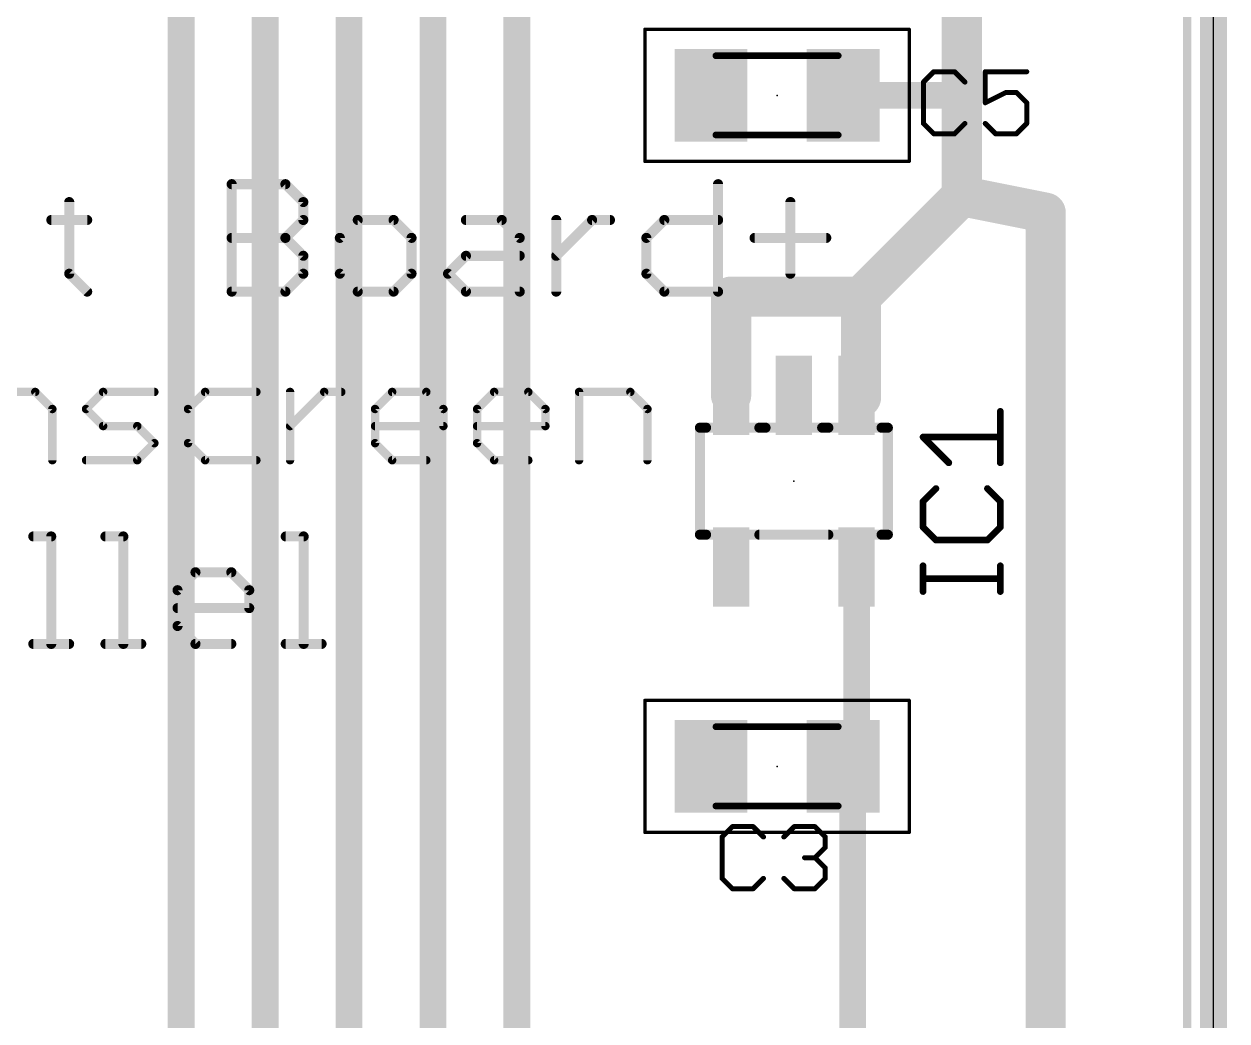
# Model space of a CAD drawing. Extents: x -31.8 to 31.8, y -40.8 to 40.8.
# Drawn here: x 7.4 to 25.6, y 12.15 to 27.24 of the extents above; entities that cross this region are included whole.
import ezdxf

# ---------------------------------------------------------------- set-up
doc = ezdxf.new("R2010")
doc.units = 0
for name, color, linetype in [('1', 12, 'CONTINUOUS'), ('20', 53, 'CONTINUOUS'), ('21', 253, 'CONTINUOUS'), ('22', 253, 'CONTINUOUS'), ('23', 53, 'CONTINUOUS'), ('25', 253, 'CONTINUOUS'), ('39', 12, 'CONTINUOUS'), ('51', 253, 'CONTINUOUS')]:
    doc.layers.add(name, color=color, linetype=linetype)

# ---------------------------------------------------------------- blocks, each defined once
blk = doc.blocks.new('RECT')
blk.add_solid([(-0.5, -0.5), (0.5, -0.5), (-0.5, 0.5), (0.5, 0.5)])

msp = doc.modelspace()

# ---------------------------------------------------------------- linework, layer by layer
at = {"layer": '1'}
for points, const_width in [([(25.4, -40.64), (25.4, 40.64)], 0.4064), ([(21.59, 26.162), (21.59, 38.1)], 0.6096), ([(9.779, 9.0932), (9.779, 35.687)], 0.4064), ([(11.049, 9.0932), (11.049, 35.179)], 0.4064), ([(12.319, 9.0932), (12.319, 33.909)], 0.4064), ([(13.589, 9.0932), (13.589, 32.893)], 0.4064), ([(14.859, 9.0932), (14.859, 31.877)], 0.4064), ([(21.59, 24.638), (21.59, 26.162)], 0.6096), ([(21.59, 26.162), (19.796, 26.162)], 0.4064), ([(21.59, 24.638), (20.066, 23.114)], 0.6096), ([(22.86, 24.384), (21.59, 24.638)], 0.6096), ([(22.86, -8.128), (22.86, 24.384)], 0.6096), ([(18.1, 23.114), (18.1, 21.62)], 0.6096), ([(20.066, 23.114), (18.1, 23.114)], 0.6096), ([(20.066, 23.114), (20.066, 21.59)], 0.6096), ([(20, 21.59), (20, 21.62)], 0.4064), ([(20.066, 21.59), (20, 21.59)], 0.4064), ([(20, 16.19), (20, 19.02)], 0.4064), ([(19.812, 16.002), (20, 16.19)], 0.4064), ([(19.558, 16.002), (19.796, 16.002)], 0.4064), ([(19.939, 15.621), (19.558, 16.002)], 0.4064), ([(19.796, 16.002), (19.812, 16.002)], 0.4064), ([(19.939, 9.0932), (19.939, 15.621)], 0.4064)]:
    msp.add_lwpolyline(points, dxfattribs=dict(at, const_width=const_width))
for points, const_width in [([(21.7424, 26.162, 1), (21.4376, 26.162)], 0.3048), ([(19.796, 26.2636, 1), (19.796, 26.0604)], 0.2032), ([(21.4376, 26.162, 1), (21.7424, 26.162)], 0.3048), ([(21.59, 26.0604, 1), (21.59, 26.2636)], 0.2032), ([(21.6199, 24.7874, 1), (21.5601, 24.4886)], 0.3048), ([(21.6978, 24.5302, 1), (21.4822, 24.7458)], 0.3048), ([(21.4376, 24.638, 1), (21.7424, 24.638)], 0.3048), ([(23.0124, 24.384, 1), (22.7076, 24.384)], 0.3048), ([(22.8301, 24.2346, 1), (22.8899, 24.5334)], 0.3048), ([(18.2524, 23.114, 1), (17.9476, 23.114)], 0.3048), ([(18.1, 23.2664, 1), (18.1, 22.9616)], 0.3048), ([(19.9582, 23.2218, 1), (20.1738, 23.0062)], 0.3048), ([(20.2184, 23.114, 1), (19.9136, 23.114)], 0.3048), ([(20.066, 22.9616, 1), (20.066, 23.2664)], 0.3048), ([(17.9476, 21.62, 1), (18.2524, 21.62)], 0.3048), ([(19.9136, 21.59, 1), (20.2184, 21.59)], 0.3048), ([(20.1016, 21.62, 1), (19.8984, 21.62)], 0.2032), ([(20, 21.6916, 1), (20, 21.4884)], 0.2032), ([(19.8984, 21.59, 1), (20.1016, 21.59)], 0.2032), ([(20.066, 21.4884, 1), (20.066, 21.6916)], 0.2032), ([(20.1016, 19.02, 1), (19.8984, 19.02)], 0.2032), ([(20.0718, 16.1182, 1), (19.9282, 16.2618)], 0.2032), ([(19.558, 16.1036, 1), (19.558, 15.9004)], 0.2032), ([(19.6298, 16.0738, 1), (19.4862, 15.9302)], 0.2032), ([(19.796, 16.1036, 1), (19.796, 15.9004)], 0.2032), ([(19.796, 15.9004, 1), (19.796, 16.1036)], 0.2032), ([(19.812, 15.9004, 1), (19.812, 16.1036)], 0.2032), ([(19.8984, 16.19, 1), (20.1016, 16.19)], 0.2032), ([(19.7402, 16.0738, 1), (19.8838, 15.9302)], 0.2032), ([(20.0406, 15.621, 1), (19.8374, 15.621)], 0.2032), ([(19.8672, 15.5492, 1), (20.0108, 15.6928)], 0.2032)]:
    msp.add_lwpolyline(points, format="xyb", dxfattribs=dict(at, const_width=const_width))
at = {"layer": '20'}
msp.add_line((25.4, -34.29), (25.4, 34.29), dxfattribs=at)
at = {"layer": '21'}
for points, const_width in [([(10.5428, 23.1902), (10.5428, 24.8172)], 0.1524), ([(10.5428, 24.8172), (11.3563, 24.8172)], 0.1524), ([(11.3563, 24.8172), (11.6274, 24.546)], 0.1524), ([(17.9032, 24.8172), (17.9032, 23.1902)], 0.1524), ([(8.0853, 24.546), (8.0853, 23.4614)], 0.1524), ([(11.6274, 24.546), (11.6274, 24.2749)], 0.1524), ([(18.998, 24.546), (18.998, 23.4614)], 0.1524), ([(7.8142, 24.2749), (8.3565, 24.2749)], 0.1524), ([(11.6274, 24.2749), (11.3563, 24.0037)], 0.1524), ([(12.4511, 24.2749), (12.1799, 24.0037)], 0.1524), ([(12.9934, 24.2749), (12.4511, 24.2749)], 0.1524), ([(13.2646, 24.0037), (12.9934, 24.2749)], 0.1524), ([(14.0882, 24.2749), (14.6306, 24.2749)], 0.1524), ([(14.6306, 24.2749), (14.9017, 24.0037)], 0.1524), ([(15.4542, 23.1902), (15.4542, 24.2749)], 0.1524), ([(15.4542, 23.7325), (15.9966, 24.2749)], 0.1524), ([(15.9966, 24.2749), (16.2677, 24.2749)], 0.1524), ([(16.8185, 24.0037), (17.0897, 24.2749)], 0.1524), ([(17.0897, 24.2749), (17.9032, 24.2749)], 0.1524), ([(10.5428, 24.0037), (11.3563, 24.0037)], 0.1524), ([(11.3563, 24.0037), (11.6274, 23.7325)], 0.1524), ([(12.1799, 24.0037), (12.1799, 23.4614)], 0.1524), ([(13.2646, 23.4614), (13.2646, 24.0037)], 0.1524), ([(14.9017, 24.0037), (14.9017, 23.1902)], 0.1524), ([(16.8185, 23.4614), (16.8185, 24.0037)], 0.1524), ([(18.4557, 24.0037), (19.5403, 24.0037)], 0.1524), ([(11.6274, 23.7325), (11.6274, 23.4614)], 0.1524), ([(13.8171, 23.4614), (14.0882, 23.7325)], 0.1524), ([(14.0882, 23.7325), (14.9017, 23.7325)], 0.1524), ([(8.0853, 23.4614), (8.3565, 23.1902)], 0.1524), ([(11.6274, 23.4614), (11.3563, 23.1902)], 0.1524), ([(12.1799, 23.4614), (12.4511, 23.1902)], 0.1524), ([(12.9934, 23.1902), (13.2646, 23.4614)], 0.1524), ([(14.0882, 23.1902), (13.8171, 23.4614)], 0.1524), ([(17.0897, 23.1902), (16.8185, 23.4614)], 0.1524), ([(11.3563, 23.1902), (10.5428, 23.1902)], 0.1524), ([(12.4511, 23.1902), (12.9934, 23.1902)], 0.1524), ([(14.9017, 23.1902), (14.0882, 23.1902)], 0.1524), ([(17.9032, 23.1902), (17.0897, 23.1902)], 0.1524), ([(7.0543, 21.6713), (7.5712, 21.6713)], 0.127), ([(7.5712, 21.6713), (7.8296, 21.4129)], 0.127), ([(8.3394, 21.4129), (8.5979, 21.6713)], 0.127), ([(8.5979, 21.6713), (9.3732, 21.6713)], 0.127), ([(10.1415, 21.6713), (9.883, 21.4129)], 0.127), ([(10.9168, 21.6713), (10.1415, 21.6713)], 0.127), ([(11.4266, 20.6375), (11.4266, 21.6713)], 0.127), ([(11.4266, 21.1544), (11.9435, 21.6713)], 0.127), ([(11.9435, 21.6713), (12.202, 21.6713)], 0.127), ([(12.713, 21.4129), (12.9714, 21.6713)], 0.127), ([(12.9714, 21.6713), (13.4883, 21.6713)], 0.127), ([(13.4883, 21.6713), (13.7468, 21.4129)], 0.127), ([(14.2566, 21.4129), (14.515, 21.6713)], 0.127), ([(14.515, 21.6713), (15.0319, 21.6713)], 0.127), ([(15.0319, 21.6713), (15.2904, 21.4129)], 0.127), ([(15.8002, 20.6375), (15.8002, 21.6713)], 0.127), ([(15.8002, 21.6713), (16.5755, 21.6713)], 0.127), ([(16.5755, 21.6713), (16.834, 21.4129)], 0.127), ([(7.8296, 21.4129), (7.8296, 20.6375)], 0.127), ([(8.5979, 21.1544), (8.3394, 21.4129)], 0.127), ([(9.883, 21.4129), (9.883, 20.896)], 0.127), ([(12.713, 20.896), (12.713, 21.4129)], 0.127), ([(13.7468, 21.4129), (13.7468, 21.1544)], 0.127), ([(14.2566, 20.896), (14.2566, 21.4129)], 0.127), ([(15.2904, 21.4129), (15.2904, 21.1544)], 0.127), ([(16.834, 21.4129), (16.834, 20.6375)], 0.127), ([(9.1148, 21.1544), (8.5979, 21.1544)], 0.127), ([(9.3732, 20.896), (9.1148, 21.1544)], 0.127), ([(13.7468, 21.1544), (12.713, 21.1544)], 0.127), ([(15.2904, 21.1544), (14.2566, 21.1544)], 0.127), ([(17.628, 19.51), (17.628, 21.13)], 0.1524), ([(17.628, 21.13), (17.722, 21.13)], 0.1524), ([(18.528, 21.13), (18.622, 21.13)], 0.1524), ([(19.478, 21.13), (19.572, 21.13)], 0.1524), ([(20.378, 21.13), (20.472, 21.13)], 0.1524), ([(20.472, 21.13), (20.472, 19.51)], 0.1524), ([(9.1148, 20.6375), (9.3732, 20.896)], 0.127), ([(9.883, 20.896), (10.1415, 20.6375)], 0.127), ([(12.9714, 20.6375), (12.713, 20.896)], 0.127), ([(14.515, 20.6375), (14.2566, 20.896)], 0.127), ([(8.3394, 20.6375), (9.1148, 20.6375)], 0.127), ([(10.1415, 20.6375), (10.9168, 20.6375)], 0.127), ([(13.4883, 20.6375), (12.9714, 20.6375)], 0.127), ([(15.0319, 20.6375), (14.515, 20.6375)], 0.127), ([(7.5413, 19.4832), (7.8125, 19.4832)], 0.1524), ([(7.8125, 19.4832), (7.8125, 17.8562)], 0.1524), ([(8.6327, 19.4832), (8.9039, 19.4832)], 0.1524), ([(8.9039, 19.4832), (8.9039, 17.8562)], 0.1524), ([(11.3613, 19.4832), (11.6325, 19.4832)], 0.1524), ([(11.6325, 19.4832), (11.6325, 17.8562)], 0.1524), ([(17.722, 19.51), (17.628, 19.51)], 0.1524), ([(19.572, 19.51), (18.528, 19.51)], 0.1524), ([(20.472, 19.51), (20.378, 19.51)], 0.1524), ([(9.7242, 18.6697), (9.9953, 18.9409)], 0.1524), ([(9.9953, 18.9409), (10.5377, 18.9409)], 0.1524), ([(10.5377, 18.9409), (10.8088, 18.6697)], 0.1524), ([(9.7242, 18.1274), (9.7242, 18.6697)], 0.1524), ([(10.8088, 18.6697), (10.8088, 18.3985)], 0.1524), ([(10.8088, 18.3985), (9.7242, 18.3985)], 0.1524), ([(9.9953, 17.8562), (9.7242, 18.1274)], 0.1524), ([(7.5413, 17.8562), (8.0836, 17.8562)], 0.1524), ([(8.6327, 17.8562), (9.1751, 17.8562)], 0.1524), ([(10.5377, 17.8562), (9.9953, 17.8562)], 0.1524), ([(11.3613, 17.8562), (11.9037, 17.8562)], 0.1524)]:
    msp.add_lwpolyline(points, dxfattribs=dict(at, const_width=const_width))
for points, const_width in [([(10.5809, 24.8172, 1), (10.5047, 24.8172)], 0.0762), ([(10.5428, 24.8553, 1), (10.5428, 24.7791)], 0.0762), ([(11.3832, 24.8441, 1), (11.3293, 24.7902)], 0.0762), ([(11.3563, 24.7791, 1), (11.3563, 24.8553)], 0.0762), ([(17.9413, 24.8172, 1), (17.8651, 24.8172)], 0.0762), ([(8.1234, 24.546, 1), (8.0472, 24.546)], 0.0762), ([(11.6655, 24.546, 1), (11.5893, 24.546)], 0.0762), ([(11.6005, 24.5191, 1), (11.6544, 24.573)], 0.0762), ([(19.0361, 24.546, 1), (18.9599, 24.546)], 0.0762), ([(7.8142, 24.313, 1), (7.8142, 24.2368)], 0.0762), ([(8.3565, 24.2368, 1), (8.3565, 24.313)], 0.0762), ([(11.5893, 24.2749, 1), (11.6655, 24.2749)], 0.0762), ([(11.6544, 24.2479, 1), (11.6005, 24.3018)], 0.0762), ([(12.4511, 24.313, 1), (12.4511, 24.2368)], 0.0762), ([(12.478, 24.2479, 1), (12.4241, 24.3018)], 0.0762), ([(13.0204, 24.3018, 1), (12.9665, 24.2479)], 0.0762), ([(12.9934, 24.2368, 1), (12.9934, 24.313)], 0.0762), ([(14.0882, 24.313, 1), (14.0882, 24.2368)], 0.0762), ([(14.6575, 24.3018, 1), (14.6036, 24.2479)], 0.0762), ([(14.6306, 24.2368, 1), (14.6306, 24.313)], 0.0762), ([(15.4923, 24.2749, 1), (15.4161, 24.2749)], 0.0762), ([(15.9966, 24.313, 1), (15.9966, 24.2368)], 0.0762), ([(16.0235, 24.2479, 1), (15.9696, 24.3018)], 0.0762), ([(16.2677, 24.2368, 1), (16.2677, 24.313)], 0.0762), ([(17.0897, 24.313, 1), (17.0897, 24.2368)], 0.0762), ([(17.1166, 24.2479, 1), (17.0627, 24.3018)], 0.0762), ([(17.9032, 24.2368, 1), (17.9032, 24.313)], 0.0762), ([(10.5428, 24.0418, 1), (10.5428, 23.9656)], 0.0762), ([(11.3832, 24.0306, 1), (11.3293, 23.9768)], 0.0762), ([(11.3293, 24.0306, 1), (11.3832, 23.9768)], 0.0762), ([(11.3563, 23.9656, 1), (11.3563, 24.0418)], 0.0762), ([(12.218, 24.0037, 1), (12.1418, 24.0037)], 0.0762), ([(12.153, 24.0306, 1), (12.2069, 23.9768)], 0.0762), ([(13.3027, 24.0037, 1), (13.2265, 24.0037)], 0.0762), ([(13.2376, 23.9768, 1), (13.2915, 24.0306)], 0.0762), ([(14.9398, 24.0037, 1), (14.8636, 24.0037)], 0.0762), ([(14.8748, 23.9768, 1), (14.9287, 24.0306)], 0.0762), ([(16.8566, 24.0037, 1), (16.7804, 24.0037)], 0.0762), ([(16.7916, 24.0306, 1), (16.8455, 23.9768)], 0.0762), ([(18.4557, 24.0418, 1), (18.4557, 23.9656)], 0.0762), ([(19.5403, 23.9656, 1), (19.5403, 24.0418)], 0.0762), ([(11.6655, 23.7325, 1), (11.5893, 23.7325)], 0.0762), ([(11.6005, 23.7056, 1), (11.6544, 23.7595)], 0.0762), ([(14.0882, 23.7706, 1), (14.0882, 23.6944)], 0.0762), ([(14.1152, 23.7056, 1), (14.0613, 23.7595)], 0.0762), ([(14.9017, 23.6944, 1), (14.9017, 23.7706)], 0.0762), ([(15.4273, 23.7595, 1), (15.4812, 23.7056)], 0.0762), ([(8.1123, 23.4883, 1), (8.0584, 23.4344)], 0.0762), ([(8.0472, 23.4614, 1), (8.1234, 23.4614)], 0.0762), ([(11.5893, 23.4614, 1), (11.6655, 23.4614)], 0.0762), ([(11.6544, 23.4344, 1), (11.6005, 23.4883)], 0.0762), ([(12.2069, 23.4883, 1), (12.153, 23.4344)], 0.0762), ([(12.1418, 23.4614, 1), (12.218, 23.4614)], 0.0762), ([(13.2265, 23.4614, 1), (13.3027, 23.4614)], 0.0762), ([(13.2915, 23.4344, 1), (13.2376, 23.4883)], 0.0762), ([(13.844, 23.4883, 1), (13.7901, 23.4344)], 0.0762), ([(13.7901, 23.4883, 1), (13.844, 23.4344)], 0.0762), ([(16.8455, 23.4883, 1), (16.7916, 23.4344)], 0.0762), ([(16.7804, 23.4614, 1), (16.8566, 23.4614)], 0.0762), ([(18.9599, 23.4614, 1), (19.0361, 23.4614)], 0.0762), ([(8.3296, 23.1633, 1), (8.3834, 23.2171)], 0.0762), ([(10.5428, 23.2283, 1), (10.5428, 23.1521)], 0.0762), ([(10.5047, 23.1902, 1), (10.5809, 23.1902)], 0.0762), ([(11.3293, 23.2171, 1), (11.3832, 23.1633)], 0.0762), ([(11.3563, 23.1521, 1), (11.3563, 23.2283)], 0.0762), ([(12.4511, 23.2283, 1), (12.4511, 23.1521)], 0.0762), ([(12.4241, 23.1633, 1), (12.478, 23.2171)], 0.0762), ([(12.9665, 23.2171, 1), (13.0204, 23.1633)], 0.0762), ([(12.9934, 23.1521, 1), (12.9934, 23.2283)], 0.0762), ([(14.0882, 23.2283, 1), (14.0882, 23.1521)], 0.0762), ([(14.0613, 23.1633, 1), (14.1152, 23.2171)], 0.0762), ([(14.8636, 23.1902, 1), (14.9398, 23.1902)], 0.0762), ([(14.9017, 23.1521, 1), (14.9017, 23.2283)], 0.0762), ([(15.4161, 23.1902, 1), (15.4923, 23.1902)], 0.0762), ([(17.0897, 23.2283, 1), (17.0897, 23.1521)], 0.0762), ([(17.0627, 23.1633, 1), (17.1166, 23.2171)], 0.0762), ([(17.8651, 23.1902, 1), (17.9413, 23.1902)], 0.0762), ([(17.9032, 23.1521, 1), (17.9032, 23.2283)], 0.0762), ([(7.5936, 21.6938, 1), (7.5487, 21.6489)], 0.0635), ([(7.5712, 21.6396, 1), (7.5712, 21.7031)], 0.0635), ([(8.5979, 21.7031, 1), (8.5979, 21.6396)], 0.0635), ([(8.6203, 21.6489, 1), (8.5754, 21.6938)], 0.0635), ([(9.3732, 21.6396, 1), (9.3732, 21.7031)], 0.0635), ([(10.1415, 21.7031, 1), (10.1415, 21.6396)], 0.0635), ([(10.1639, 21.6489, 1), (10.119, 21.6938)], 0.0635), ([(10.9168, 21.6396, 1), (10.9168, 21.7031)], 0.0635), ([(11.4584, 21.6713, 1), (11.3949, 21.6713)], 0.0635), ([(11.9435, 21.7031, 1), (11.9435, 21.6396)], 0.0635), ([(11.966, 21.6489, 1), (11.9211, 21.6938)], 0.0635), ([(12.202, 21.6396, 1), (12.202, 21.7031)], 0.0635), ([(12.9714, 21.7031, 1), (12.9714, 21.6396)], 0.0635), ([(12.9939, 21.6489, 1), (12.949, 21.6938)], 0.0635), ([(13.5108, 21.6938, 1), (13.4659, 21.6489)], 0.0635), ([(13.4883, 21.6396, 1), (13.4883, 21.7031)], 0.0635), ([(14.515, 21.7031, 1), (14.515, 21.6396)], 0.0635), ([(14.5375, 21.6489, 1), (14.4926, 21.6938)], 0.0635), ([(15.0544, 21.6938, 1), (15.0095, 21.6489)], 0.0635), ([(15.0319, 21.6396, 1), (15.0319, 21.7031)], 0.0635), ([(15.8319, 21.6713, 1), (15.7684, 21.6713)], 0.0635), ([(15.8002, 21.7031, 1), (15.8002, 21.6396)], 0.0635), ([(16.598, 21.6938, 1), (16.5531, 21.6489)], 0.0635), ([(16.5755, 21.6396, 1), (16.5755, 21.7031)], 0.0635), ([(7.8614, 21.4129, 1), (7.7979, 21.4129)], 0.0635), ([(7.8072, 21.3904, 1), (7.8521, 21.4353)], 0.0635), ([(8.3619, 21.4353, 1), (8.317, 21.3904)], 0.0635), ([(8.317, 21.4353, 1), (8.3619, 21.3904)], 0.0635), ([(9.9148, 21.4129, 1), (9.8513, 21.4129)], 0.0635), ([(9.8606, 21.4353, 1), (9.9055, 21.3904)], 0.0635), ([(12.7447, 21.4129, 1), (12.6812, 21.4129)], 0.0635), ([(12.6905, 21.4353, 1), (12.7354, 21.3904)], 0.0635), ([(13.7785, 21.4129, 1), (13.715, 21.4129)], 0.0635), ([(13.7243, 21.3904, 1), (13.7692, 21.4353)], 0.0635), ([(14.2883, 21.4129, 1), (14.2248, 21.4129)], 0.0635), ([(14.2341, 21.4353, 1), (14.279, 21.3904)], 0.0635), ([(15.3221, 21.4129, 1), (15.2586, 21.4129)], 0.0635), ([(15.2679, 21.3904, 1), (15.3128, 21.4353)], 0.0635), ([(16.8657, 21.4129, 1), (16.8022, 21.4129)], 0.0635), ([(16.8115, 21.3904, 1), (16.8564, 21.4353)], 0.0635), ([(8.5979, 21.1862, 1), (8.5979, 21.1227)], 0.0635), ([(8.5754, 21.132, 1), (8.6203, 21.1769)], 0.0635), ([(9.1372, 21.1769, 1), (9.0923, 21.132)], 0.0635), ([(9.1148, 21.1227, 1), (9.1148, 21.1862)], 0.0635), ([(11.4042, 21.1769, 1), (11.4491, 21.132)], 0.0635), ([(12.713, 21.1862, 1), (12.713, 21.1227)], 0.0635), ([(13.715, 21.1544, 1), (13.7785, 21.1544)], 0.0635), ([(13.7468, 21.1227, 1), (13.7468, 21.1862)], 0.0635), ([(14.2566, 21.1862, 1), (14.2566, 21.1227)], 0.0635), ([(15.2586, 21.1544, 1), (15.3221, 21.1544)], 0.0635), ([(15.2904, 21.1227, 1), (15.2904, 21.1862)], 0.0635), ([(17.6661, 21.13, 1), (17.5899, 21.13)], 0.0762), ([(17.628, 21.1681, 1), (17.628, 21.0919)], 0.0762), ([(17.722, 21.0919, 1), (17.722, 21.1681)], 0.0762), ([(18.528, 21.1681, 1), (18.528, 21.0919)], 0.0762), ([(18.622, 21.0919, 1), (18.622, 21.1681)], 0.0762), ([(19.478, 21.1681, 1), (19.478, 21.0919)], 0.0762), ([(19.572, 21.0919, 1), (19.572, 21.1681)], 0.0762), ([(20.378, 21.1681, 1), (20.378, 21.0919)], 0.0762), ([(20.5101, 21.13, 1), (20.4339, 21.13)], 0.0762), ([(20.472, 21.0919, 1), (20.472, 21.1681)], 0.0762), ([(9.3957, 20.8735, 1), (9.3508, 20.9184)], 0.0635), ([(9.3508, 20.8735, 1), (9.3957, 20.9184)], 0.0635), ([(9.9055, 20.9184, 1), (9.8606, 20.8735)], 0.0635), ([(12.7354, 20.9184, 1), (12.6905, 20.8735)], 0.0635), ([(14.279, 20.9184, 1), (14.2341, 20.8735)], 0.0635), ([(9.8513, 20.896, 1), (9.9148, 20.896)], 0.0635), ([(12.6812, 20.896, 1), (12.7447, 20.896)], 0.0635), ([(14.2248, 20.896, 1), (14.2883, 20.896)], 0.0635), ([(7.7979, 20.6375, 1), (7.8614, 20.6375)], 0.0635), ([(8.3394, 20.6692, 1), (8.3394, 20.6058)], 0.0635), ([(9.0923, 20.66, 1), (9.1372, 20.615)], 0.0635), ([(9.1148, 20.6058, 1), (9.1148, 20.6692)], 0.0635), ([(10.1415, 20.6692, 1), (10.1415, 20.6058)], 0.0635), ([(10.119, 20.615, 1), (10.1639, 20.66)], 0.0635), ([(10.9168, 20.6058, 1), (10.9168, 20.6692)], 0.0635), ([(11.3949, 20.6375, 1), (11.4584, 20.6375)], 0.0635), ([(12.9714, 20.6692, 1), (12.9714, 20.6058)], 0.0635), ([(12.949, 20.615, 1), (12.9939, 20.66)], 0.0635), ([(13.4883, 20.6058, 1), (13.4883, 20.6692)], 0.0635), ([(14.515, 20.6692, 1), (14.515, 20.6058)], 0.0635), ([(14.4926, 20.615, 1), (14.5375, 20.66)], 0.0635), ([(15.0319, 20.6058, 1), (15.0319, 20.6692)], 0.0635), ([(15.7684, 20.6375, 1), (15.8319, 20.6375)], 0.0635), ([(16.8022, 20.6375, 1), (16.8657, 20.6375)], 0.0635), ([(7.5413, 19.5213, 1), (7.5413, 19.4451)], 0.0762), ([(7.8506, 19.4832, 1), (7.7744, 19.4832)], 0.0762), ([(7.8125, 19.4451, 1), (7.8125, 19.5213)], 0.0762), ([(8.6327, 19.5213, 1), (8.6327, 19.4451)], 0.0762), ([(8.942, 19.4832, 1), (8.8658, 19.4832)], 0.0762), ([(8.9039, 19.4451, 1), (8.9039, 19.5213)], 0.0762), ([(11.3613, 19.5213, 1), (11.3613, 19.4451)], 0.0762), ([(11.6706, 19.4832, 1), (11.5944, 19.4832)], 0.0762), ([(11.6325, 19.4451, 1), (11.6325, 19.5213)], 0.0762), ([(17.628, 19.5481, 1), (17.628, 19.4719)], 0.0762), ([(17.5899, 19.51, 1), (17.6661, 19.51)], 0.0762), ([(17.722, 19.4719, 1), (17.722, 19.5481)], 0.0762), ([(18.528, 19.5481, 1), (18.528, 19.4719)], 0.0762), ([(19.572, 19.4719, 1), (19.572, 19.5481)], 0.0762), ([(20.378, 19.5481, 1), (20.378, 19.4719)], 0.0762), ([(20.4339, 19.51, 1), (20.5101, 19.51)], 0.0762), ([(20.472, 19.4719, 1), (20.472, 19.5481)], 0.0762), ([(9.9953, 18.979, 1), (9.9953, 18.9028)], 0.0762), ([(10.0223, 18.9139, 1), (9.9684, 18.9678)], 0.0762), ([(10.5646, 18.9678, 1), (10.5107, 18.9139)], 0.0762), ([(10.5377, 18.9028, 1), (10.5377, 18.979)], 0.0762), ([(9.7623, 18.6697, 1), (9.6861, 18.6697)], 0.0762), ([(9.6972, 18.6966, 1), (9.7511, 18.6428)], 0.0762), ([(10.8469, 18.6697, 1), (10.7707, 18.6697)], 0.0762), ([(10.7819, 18.6428, 1), (10.8358, 18.6966)], 0.0762), ([(9.7242, 18.4366, 1), (9.7242, 18.3604)], 0.0762), ([(10.7707, 18.3985, 1), (10.8469, 18.3985)], 0.0762), ([(10.8088, 18.3604, 1), (10.8088, 18.4366)], 0.0762), ([(9.7511, 18.1543, 1), (9.6972, 18.1004)], 0.0762), ([(9.6861, 18.1274, 1), (9.7623, 18.1274)], 0.0762), ([(7.5413, 17.8943, 1), (7.5413, 17.8181)], 0.0762), ([(7.7744, 17.8562, 1), (7.8506, 17.8562)], 0.0762), ([(8.0836, 17.8181, 1), (8.0836, 17.8943)], 0.0762), ([(8.6327, 17.8943, 1), (8.6327, 17.8181)], 0.0762), ([(8.8658, 17.8562, 1), (8.942, 17.8562)], 0.0762), ([(9.1751, 17.8181, 1), (9.1751, 17.8943)], 0.0762), ([(9.9953, 17.8943, 1), (9.9953, 17.8181)], 0.0762), ([(9.9684, 17.8293, 1), (10.0223, 17.8831)], 0.0762), ([(10.5377, 17.8181, 1), (10.5377, 17.8943)], 0.0762), ([(11.3613, 17.8943, 1), (11.3613, 17.8181)], 0.0762), ([(11.5944, 17.8562, 1), (11.6706, 17.8562)], 0.0762), ([(11.9037, 17.8181, 1), (11.9037, 17.8943)], 0.0762)]:
    msp.add_lwpolyline(points, format="xyb", dxfattribs=dict(at, const_width=const_width))
at = {"layer": '22', "const_width": 0.127}
msp.add_lwpolyline([(25, -34.29), (25, 35.71)], dxfattribs=at)
at = {"layer": '23'}
for p in [(18.796, 26.162), (19.05, 20.32), (18.796, 16.002)]:
    msp.add_point(p, dxfattribs=at)
at = {"layer": '25'}
for points, const_width in [([(21.1678, 26.5197), (21.0111, 26.3629)], 0.0762), ([(21.0111, 26.3629), (21.0111, 25.7359)], 0.0762), ([(21.4814, 26.5197), (21.1678, 26.5197)], 0.0762), ([(21.6381, 26.3629), (21.4814, 26.5197)], 0.0762), ([(22.5737, 26.5197), (21.9466, 26.5197)], 0.0762), ([(21.9466, 26.5197), (21.9466, 26.0494)], 0.0762), ([(21.9466, 26.0494), (22.2601, 26.2062)], 0.0762), ([(22.2601, 26.2062), (22.4169, 26.2062)], 0.0762), ([(22.4169, 26.2062), (22.5737, 26.0494)], 0.0762), ([(22.5737, 26.0494), (22.5737, 25.7359)], 0.0762), ([(21.0111, 25.7359), (21.1678, 25.5791)], 0.0762), ([(21.4814, 25.5791), (21.6381, 25.7359)], 0.0762), ([(22.1033, 25.5791), (21.9466, 25.7359)], 0.0762), ([(22.5737, 25.7359), (22.4169, 25.5791)], 0.0762), ([(21.1678, 25.5791), (21.4814, 25.5791)], 0.0762), ([(22.4169, 25.5791), (22.1033, 25.5791)], 0.0762), ([(22.1742, 20.5984), (22.1742, 21.378)], 0.1016), ([(21.3946, 20.5984), (21.0048, 20.9882)], 0.1016), ([(21.0048, 20.9882), (22.1742, 20.9882)], 0.1016), ([(21.1997, 20.2086), (21.0048, 20.0137)], 0.1016), ([(22.1742, 20.0137), (21.9793, 20.2086)], 0.1016), ([(21.0048, 20.0137), (21.0048, 19.6239)], 0.1016), ([(22.1742, 19.6239), (22.1742, 20.0137)], 0.1016), ([(21.0048, 19.6239), (21.1997, 19.429)], 0.1016), ([(21.9793, 19.429), (22.1742, 19.6239)], 0.1016), ([(21.1997, 19.429), (21.9793, 19.429)], 0.1016), ([(21.0048, 18.6494), (21.0048, 19.0392)], 0.1016), ([(22.1742, 18.6494), (22.1742, 19.0392)], 0.1016), ([(22.1742, 18.8443), (21.0048, 18.8443)], 0.1016), ([(18.1198, 15.0897), (17.9631, 14.9329)], 0.0762), ([(18.4334, 15.0897), (18.1198, 15.0897)], 0.0762), ([(18.5901, 14.9329), (18.4334, 15.0897)], 0.0762), ([(18.8986, 14.9329), (19.0553, 15.0897)], 0.0762), ([(19.0553, 15.0897), (19.3689, 15.0897)], 0.0762), ([(19.3689, 15.0897), (19.5257, 14.9329)], 0.0762), ([(17.9631, 14.9329), (17.9631, 14.3059)], 0.0762), ([(19.5257, 14.9329), (19.5257, 14.7762)], 0.0762), ([(19.5257, 14.7762), (19.3689, 14.6194)], 0.0762), ([(19.3689, 14.6194), (19.2121, 14.6194)], 0.0762), ([(19.3689, 14.6194), (19.5257, 14.4626)], 0.0762), ([(19.5257, 14.4626), (19.5257, 14.3059)], 0.0762), ([(17.9631, 14.3059), (18.1198, 14.1491)], 0.0762), ([(18.4334, 14.1491), (18.5901, 14.3059)], 0.0762), ([(19.0553, 14.1491), (18.8986, 14.3059)], 0.0762), ([(19.5257, 14.3059), (19.3689, 14.1491)], 0.0762), ([(18.1198, 14.1491), (18.4334, 14.1491)], 0.0762), ([(19.3689, 14.1491), (19.0553, 14.1491)], 0.0762)]:
    msp.add_lwpolyline(points, dxfattribs=dict(at, const_width=const_width))
for points, const_width in [([(21.0301, 26.3629, 1), (20.992, 26.3629)], 0.0381), ([(20.9976, 26.3764, 1), (21.0245, 26.3495)], 0.0381), ([(21.1678, 26.5388, 1), (21.1678, 26.5007)], 0.0381), ([(21.1813, 26.5062, 1), (21.1544, 26.5332)], 0.0381), ([(21.4948, 26.5332, 1), (21.4679, 26.5062)], 0.0381), ([(21.4814, 26.5007, 1), (21.4814, 26.5388)], 0.0381), ([(21.6247, 26.3495, 1), (21.6516, 26.3764)], 0.0381), ([(21.9656, 26.5197, 1), (21.9275, 26.5197)], 0.0381), ([(21.9466, 26.5388, 1), (21.9466, 26.5007)], 0.0381), ([(22.5737, 26.5007, 1), (22.5737, 26.5388)], 0.0381), ([(22.2601, 26.2252, 1), (22.2601, 26.1871)], 0.0381), ([(22.2686, 26.1891, 1), (22.2516, 26.2232)], 0.0381), ([(22.4304, 26.2196, 1), (22.4034, 26.1927)], 0.0381), ([(22.4169, 26.1871, 1), (22.4169, 26.2252)], 0.0381), ([(21.9275, 26.0494, 1), (21.9656, 26.0494)], 0.0381), ([(21.9381, 26.0664, 1), (21.9551, 26.0324)], 0.0381), ([(22.5927, 26.0494, 1), (22.5546, 26.0494)], 0.0381), ([(22.5602, 26.0359, 1), (22.5871, 26.0629)], 0.0381), ([(21.0245, 25.7493, 1), (20.9976, 25.7224)], 0.0381), ([(20.992, 25.7359, 1), (21.0301, 25.7359)], 0.0381), ([(21.6516, 25.7224, 1), (21.6247, 25.7493)], 0.0381), ([(21.9601, 25.7493, 1), (21.9331, 25.7224)], 0.0381), ([(22.5546, 25.7359, 1), (22.5927, 25.7359)], 0.0381), ([(22.5871, 25.7224, 1), (22.5602, 25.7493)], 0.0381), ([(21.1678, 25.5982, 1), (21.1678, 25.5601)], 0.0381), ([(21.1544, 25.5656, 1), (21.1813, 25.5926)], 0.0381), ([(21.4679, 25.5926, 1), (21.4948, 25.5656)], 0.0381), ([(21.4814, 25.5601, 1), (21.4814, 25.5982)], 0.0381), ([(22.1033, 25.5982, 1), (22.1033, 25.5601)], 0.0381), ([(22.0899, 25.5656, 1), (22.1168, 25.5926)], 0.0381), ([(22.4034, 25.5926, 1), (22.4304, 25.5656)], 0.0381), ([(22.4169, 25.5601, 1), (22.4169, 25.5982)], 0.0381), ([(22.1996, 21.378, 1), (22.1488, 21.378)], 0.0508), ([(21.0228, 21.0062, 1), (20.9868, 20.9702)], 0.0508), ([(21.0048, 21.0136, 1), (21.0048, 20.9628)], 0.0508), ([(22.1742, 20.9628, 1), (22.1742, 21.0136)], 0.0508), ([(21.3766, 20.5804, 1), (21.4126, 20.6164)], 0.0508), ([(22.1488, 20.5984, 1), (22.1996, 20.5984)], 0.0508), ([(21.2177, 20.1906, 1), (21.1817, 20.2266)], 0.0508), ([(21.9973, 20.2266, 1), (21.9613, 20.1906)], 0.0508), ([(20.9868, 20.0317, 1), (21.0228, 19.9957)], 0.0508), ([(21.0302, 20.0137, 1), (20.9794, 20.0137)], 0.0508), ([(22.1996, 20.0137, 1), (22.1488, 20.0137)], 0.0508), ([(22.1562, 19.9957, 1), (22.1922, 20.0317)], 0.0508), ([(21.0228, 19.6419, 1), (20.9868, 19.6059)], 0.0508), ([(22.1922, 19.6059, 1), (22.1562, 19.6419)], 0.0508), ([(20.9794, 19.6239, 1), (21.0302, 19.6239)], 0.0508), ([(21.1997, 19.4544, 1), (21.1997, 19.4036)], 0.0508), ([(21.9793, 19.4036, 1), (21.9793, 19.4544)], 0.0508), ([(22.1488, 19.6239, 1), (22.1996, 19.6239)], 0.0508), ([(21.1817, 19.411, 1), (21.2177, 19.447)], 0.0508), ([(21.9613, 19.447, 1), (21.9973, 19.411)], 0.0508), ([(21.0302, 19.0392, 1), (20.9794, 19.0392)], 0.0508), ([(22.1996, 19.0392, 1), (22.1488, 19.0392)], 0.0508), ([(21.0048, 18.8697, 1), (21.0048, 18.8189)], 0.0508), ([(22.1742, 18.8189, 1), (22.1742, 18.8697)], 0.0508), ([(20.9794, 18.6494, 1), (21.0302, 18.6494)], 0.0508), ([(22.1488, 18.6494, 1), (22.1996, 18.6494)], 0.0508), ([(18.1198, 15.1088, 1), (18.1198, 15.0707)], 0.0381), ([(18.1333, 15.0762, 1), (18.1064, 15.1032)], 0.0381), ([(18.4468, 15.1032, 1), (18.4199, 15.0762)], 0.0381), ([(18.4334, 15.0707, 1), (18.4334, 15.1088)], 0.0381), ([(19.0553, 15.1088, 1), (19.0553, 15.0707)], 0.0381), ([(19.0688, 15.0762, 1), (19.0419, 15.1032)], 0.0381), ([(19.3824, 15.1032, 1), (19.3554, 15.0762)], 0.0381), ([(19.3689, 15.0707, 1), (19.3689, 15.1088)], 0.0381), ([(17.9821, 14.9329, 1), (17.944, 14.9329)], 0.0381), ([(17.9496, 14.9464, 1), (17.9765, 14.9195)], 0.0381), ([(18.5767, 14.9195, 1), (18.6036, 14.9464)], 0.0381), ([(18.8851, 14.9464, 1), (18.9121, 14.9195)], 0.0381), ([(19.5447, 14.9329, 1), (19.5066, 14.9329)], 0.0381), ([(19.5122, 14.9195, 1), (19.5391, 14.9464)], 0.0381), ([(19.5066, 14.7762, 1), (19.5447, 14.7762)], 0.0381), ([(19.5391, 14.7627, 1), (19.5122, 14.7896)], 0.0381), ([(19.2121, 14.6385, 1), (19.2121, 14.6004)], 0.0381), ([(19.3824, 14.6329, 1), (19.3554, 14.6059)], 0.0381), ([(19.3554, 14.6329, 1), (19.3824, 14.6059)], 0.0381), ([(19.3689, 14.6004, 1), (19.3689, 14.6385)], 0.0381), ([(19.5447, 14.4626, 1), (19.5066, 14.4626)], 0.0381), ([(19.5122, 14.4492, 1), (19.5391, 14.4761)], 0.0381), ([(17.944, 14.3059, 1), (17.9821, 14.3059)], 0.0381), ([(17.9765, 14.3193, 1), (17.9496, 14.2924)], 0.0381), ([(18.6036, 14.2924, 1), (18.5767, 14.3193)], 0.0381), ([(18.9121, 14.3193, 1), (18.8851, 14.2924)], 0.0381), ([(19.5066, 14.3059, 1), (19.5447, 14.3059)], 0.0381), ([(19.5391, 14.2924, 1), (19.5122, 14.3193)], 0.0381), ([(18.1198, 14.1682, 1), (18.1198, 14.1301)], 0.0381), ([(18.1064, 14.1356, 1), (18.1333, 14.1626)], 0.0381), ([(18.4199, 14.1626, 1), (18.4468, 14.1356)], 0.0381), ([(18.4334, 14.1301, 1), (18.4334, 14.1682)], 0.0381), ([(19.0553, 14.1682, 1), (19.0553, 14.1301)], 0.0381), ([(19.0419, 14.1356, 1), (19.0688, 14.1626)], 0.0381), ([(19.3554, 14.1626, 1), (19.3824, 14.1356)], 0.0381), ([(19.3689, 14.1301, 1), (19.3689, 14.1682)], 0.0381)]:
    msp.add_lwpolyline(points, format="xyb", dxfattribs=dict(at, const_width=const_width))
at = {"layer": '39', "const_width": 0.05}
for points in [[(16.796, 25.162), (16.796, 27.162)], [(16.796, 27.162), (20.796, 27.162)], [(20.796, 27.162), (20.796, 25.162)], [(20.796, 25.162), (16.796, 25.162)], [(16.796, 15.002), (16.796, 17.002)], [(16.796, 17.002), (20.796, 17.002)], [(20.796, 17.002), (20.796, 15.002)], [(20.796, 15.002), (16.796, 15.002)]]:
    msp.add_lwpolyline(points, dxfattribs=at)
at = {"layer": '39', "const_width": 0.025}
for points in [[(16.8085, 27.162, 1), (16.7835, 27.162)], [(16.796, 27.1745, 1), (16.796, 27.1495)], [(20.8085, 27.162, 1), (20.7835, 27.162)], [(20.796, 27.1495, 1), (20.796, 27.1745)], [(16.796, 25.1745, 1), (16.796, 25.1495)], [(16.7835, 25.162, 1), (16.8085, 25.162)], [(20.7835, 25.162, 1), (20.8085, 25.162)], [(20.796, 25.1495, 1), (20.796, 25.1745)], [(16.8085, 17.002, 1), (16.7835, 17.002)], [(16.796, 17.0145, 1), (16.796, 16.9895)], [(20.8085, 17.002, 1), (20.7835, 17.002)], [(20.796, 16.9895, 1), (20.796, 17.0145)], [(16.796, 15.0145, 1), (16.796, 14.9895)], [(16.7835, 15.002, 1), (16.8085, 15.002)], [(20.7835, 15.002, 1), (20.8085, 15.002)], [(20.796, 14.9895, 1), (20.796, 15.0145)]]:
    msp.add_lwpolyline(points, format="xyb", dxfattribs=at)
at = {"layer": '51'}
for points, const_width in [([(17.871, 26.762), (19.721, 26.762)], 0.1016), ([(19.721, 25.562), (17.871, 25.562)], 0.1016), ([(17.628, 21.13), (20.472, 21.13)], 0.1524), ([(20.472, 19.51), (17.628, 19.51)], 0.1524), ([(17.871, 16.602), (19.721, 16.602)], 0.1016), ([(19.721, 15.402), (17.871, 15.402)], 0.1016)]:
    msp.add_lwpolyline(points, dxfattribs=dict(at, const_width=const_width))
for points, const_width in [([(17.871, 26.7874, 1), (17.871, 26.7366)], 0.0508), ([(19.721, 26.7366, 1), (19.721, 26.7874)], 0.0508), ([(17.871, 25.5874, 1), (17.871, 25.5366)], 0.0508), ([(19.721, 25.5366, 1), (19.721, 25.5874)], 0.0508), ([(17.628, 21.1681, 1), (17.628, 21.0919)], 0.0762), ([(20.472, 21.0919, 1), (20.472, 21.1681)], 0.0762), ([(17.628, 19.5481, 1), (17.628, 19.4719)], 0.0762), ([(20.472, 19.4719, 1), (20.472, 19.5481)], 0.0762), ([(17.871, 16.6274, 1), (17.871, 16.5766)], 0.0508), ([(19.721, 16.5766, 1), (19.721, 16.6274)], 0.0508), ([(17.871, 15.4274, 1), (17.871, 15.3766)], 0.0508), ([(19.721, 15.3766, 1), (19.721, 15.4274)], 0.0508)]:
    msp.add_lwpolyline(points, format="xyb", dxfattribs=dict(at, const_width=const_width))

# ---------------------------------------------------------------- block references
at = {"layer": '1', "rotation": 180}
for p, xscale, yscale in [((17.796, 26.162), 1.1, 1.4), ((19.796, 26.162), 1.1, 1.4), ((18.1, 21.62), 0.55, 1.2), ((19.05, 21.62), 0.55, 1.2), ((20, 21.62), 0.55, 1.2), ((18.1, 19.02), 0.55, 1.2), ((20, 19.02), 0.55, 1.2), ((17.796, 16.002), 1.1, 1.4), ((19.796, 16.002), 1.1, 1.4)]:
    msp.add_blockref('RECT', p, dxfattribs=dict(at, xscale=xscale, yscale=yscale))
at = {"layer": '51', "xscale": 0.5, "rotation": 180}
for p, yscale in [((18.046, 26.162), 1.3), ((19.546, 26.162), 1.3), ((18.1, 21.495), 0.65), ((19.05, 21.495), 0.65), ((20, 21.495), 0.65), ((18.1, 19.145), 0.65), ((20, 19.145), 0.65), ((18.046, 16.002), 1.3), ((19.546, 16.002), 1.3)]:
    msp.add_blockref('RECT', p, dxfattribs=dict(at, yscale=yscale))

doc.saveas('drawing.dxf')
